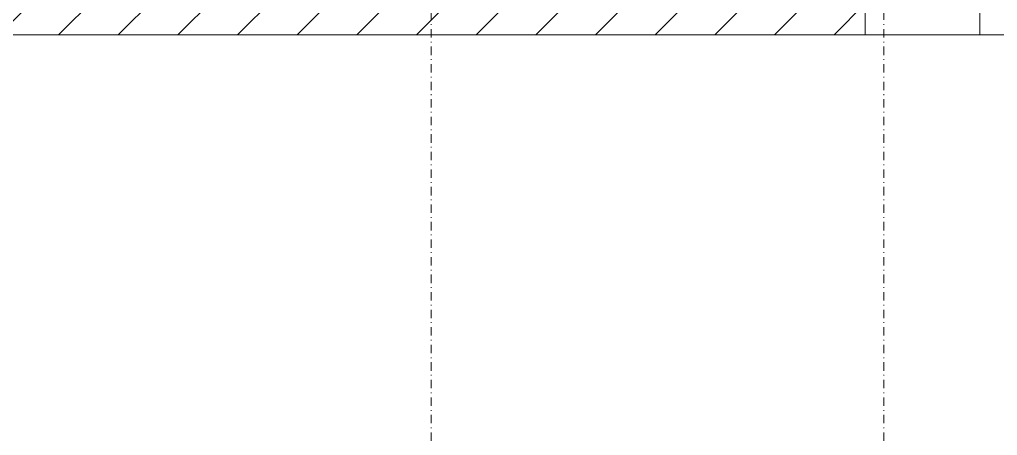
# Model space of a CAD drawing. Extents: x 273215 to 281797, y -454106 to -451256.
# Drawn here: x 279757.5 to 279902.4, y -452268 to -452206.3 of the extents above; entities that cross this region are included whole.
import ezdxf

# ---------------------------------------------------------------- set-up
doc = ezdxf.new("R2010")
doc.units = 0
doc.header["$MEASUREMENT"] = 0
doc.linetypes.add('DASHDOT2', pattern=[0.5, 0.25, -0.125, 0, -0.125])
doc.layers.add('kaçış', color=240, linetype='CONTINUOUS', lineweight=35)
for name, color, linetype in [('Kolon', 7, 'CONTINUOUS'), ('YAZI1', 240, 'CONTINUOUS'), ('ıvır zıvır', 225, 'CONTINUOUS')]:
    doc.layers.add(name, color=color, linetype=linetype)

msp = doc.modelspace()

# ---------------------------------------------------------------- hatches: boundary and pattern name
at = {"layer": 'ıvır zıvır', "lineweight": 15, "ltscale": 2}
h = msp.add_hatch(dxfattribs=at)
h.set_pattern_fill('ANSI31', scale=50, style=0)
h.set_pattern_definition([(45, (304249.837, -343682.39), (-4.41941738, 4.41941738), [])])
h.paths.add_polyline_path([(279882.84, -452208.56), (279882.84, -452188.48), (279818.53, -452188.48), (279818.53, -452208.56)])
h.paths.add_polyline_path([(279818.53, -452208.56), (279818.53, -452188.48), (279729.7, -452188.48), (279729.7, -452283.33), (279749.77, -452283.33), (279749.77, -452208.56)])
h.paths.add_polyline_path([(279749.77, -452283.33), (279729.7, -452283.33), (279729.7, -452298.17), (279749.77, -452298.17)])
h.paths.add_polyline_path([(279929.7, -452298.17), (279904.7, -452298.17), (279904.7, -452348.17), (279929.7, -452348.17)])
h.paths.add_polyline_path([(279754.7, -452298.17), (279729.7, -452298.17), (279729.7, -452348.17), (279754.7, -452348.17)])
h.paths.add_polyline_path([(279929.7, -452188.48), (279899.82, -452188.48), (279899.82, -452208.56), (279910.06, -452208.56), (279910.06, -452298.17), (279929.7, -452298.17)])

# ---------------------------------------------------------------- linework, layer by layer
at = {"layer": 'kaçış', "color": 7, "linetype": 'Continuous', "lineweight": 15}
msp.add_line((279910.06, -452208.56), (279749.77, -452208.56), dxfattribs=at)
at = {"layer": 'Kolon', "color": 7, "linetype": 'DASHDOT2', "lineweight": 15, "ltscale": 5}
for p, q in [((279885.52, -453862.56), (279885.59, -452188.48)), ((279818.54, -453862.56), (279818.53, -452188.7))]:
    msp.add_line(p, q, dxfattribs=at)
at = {"layer": 'YAZI1', "color": 7, "linetype": 'Continuous', "lineweight": 15}
for p, q in [((279882.84, -452188.48), (279882.84, -452208.56)), ((279899.82, -452208.56), (279899.82, -452188.48))]:
    msp.add_line(p, q, dxfattribs=at)

doc.saveas('drawing.dxf')
